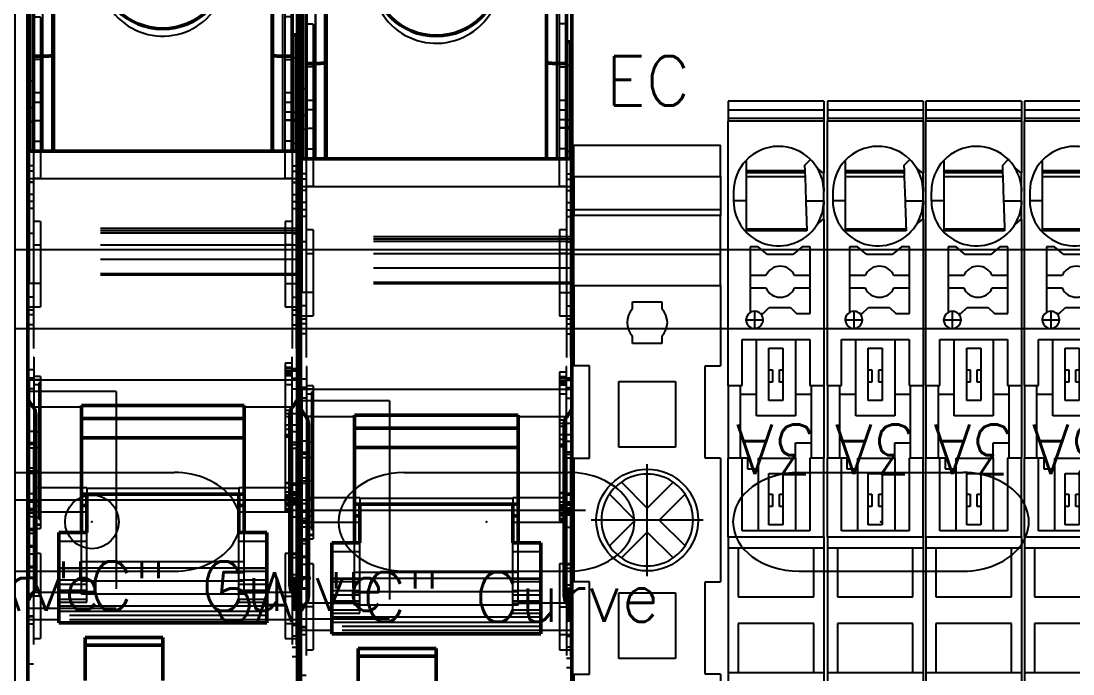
# Model space of a CAD drawing. Header units: inches. Extents: x 0.1 to 89.7, y 0.1 to 57.6.
# Drawn here: x 67.869 to 70.518, y 23.58 to 25.224 of the extents above; entities that cross this region are included whole.
import ezdxf
from ezdxf.enums import TextEntityAlignment as Align

# ---------------------------------------------------------------- set-up
doc = ezdxf.new("R2010")
doc.units = ezdxf.units.IN
doc.header["$MEASUREMENT"] = 0
for name, pattern in [('CENTER', [2, 1.25, -0.25, 0.25, -0.25]), ('DASHED', [0.75, 0.5, -0.25]), ('DOT_CENTER', [14, 12, -1, 0, -1])]:
    doc.linetypes.add(name, pattern=pattern)
for name, color, linetype in [('1', 7, 'Continuous'), ('PMISC', 7, 'Continuous'), ('PRTG', 130, 'Continuous'), ('PSYMS', 7, 'Continuous')]:
    doc.layers.add(name, color=color, linetype=linetype)
for name, color, linetype, lineweight in [('2d ConnectionPoints', 7, 'Continuous', 50), ('AM_0', 7, 'Continuous', 50), ('AM_4', 3, 'Continuous', 25), ('AM_7', 7, 'CENTER', 25), ('AM_9', 6, 'DASHED', 25)]:
    doc.layers.add(name, color=color, linetype=linetype, lineweight=lineweight)
doc.styles.get("Standard").update_dxf_attribs({"font": 'arial.ttf'})
doc.styles.add('WD', font='romans.shx', dxfattribs={"height": 0.185})

# ---------------------------------------------------------------- blocks, each defined once
blk = doc.blocks.new('E_NS_35_N-select__2', base_point=(-140.35, 64.25))
at = {"color": 7, "linetype": 'Continuous'}
for p, q in [((-138.317, 73.75), (-140.35, 73.75)), ((-140.35, 64.25), (-140.35, 73.75)), ((-138.317, 73.75), (-136.174, 73.75)), ((-138.317, 64.25), (-138.317, 73.75)), ((-136.174, 73.75), (-135.791, 73.75)), ((-136.174, 64.25), (-136.174, 73.75)), ((-133.283, 73.75), (-135.791, 73.75)), ((-135.791, 73.75), (-135.791, 64.25)), ((-131.25, 73.75), (-133.283, 73.75)), ((-133.283, 64.25), (-133.283, 73.75)), ((-131.25, 73.75), (-126.05, 73.75)), ((-131.25, 64.25), (-131.25, 73.75)), ((-126.05, 72.75), (-126.05, 73.75)), ((-120.05, 73.75), (-120.05, 72.75)), ((-120.05, 73.75), (-112.05, 73.75)), ((-112.05, 72.75), (-112.05, 73.75)), ((-106.05, 73.75), (-106.05, 72.75)), ((-106.05, 73.75), (-100.85, 73.75)), ((-100.85, 73.75), (-98.817, 73.75)), ((-100.85, 64.25), (-100.85, 73.75)), ((-96.309, 73.75), (-98.817, 73.75)), ((-98.817, 64.25), (-98.817, 73.75)), ((-96.309, 73.75), (-95.926, 73.75)), ((-96.309, 64.25), (-96.309, 73.75)), ((-95.926, 73.75), (-93.783, 73.75)), ((-95.926, 64.25), (-95.926, 73.75)), ((-93.783, 73.75), (-91.75, 73.75)), ((-93.783, 64.25), (-93.783, 73.75)), ((-91.75, 64.25), (-91.75, 73.75)), ((-120.05, 72.75), (-126.05, 72.75)), ((-106.05, 72.75), (-112.05, 72.75)), ((-117.726, 71.454), (-117.727, 71.455)), ((-116.05, 69.778), (-117.726, 71.454)), ((-114.374, 71.454), (-116.05, 69.778)), ((-114.373, 71.455), (-114.374, 71.454)), ((-125.025, 67.156), (-125.025, 70.844)), ((-125.025, 70.844), (-120.775, 70.844)), ((-120.775, 70.844), (-120.775, 67.156)), ((-118.505, 70.677), (-118.504, 70.676)), ((-118.504, 70.676), (-116.828, 69)), ((-115.272, 69), (-113.596, 70.676)), ((-113.596, 70.676), (-113.595, 70.677)), ((-111.325, 67.156), (-111.325, 70.844)), ((-111.325, 70.844), (-107.075, 70.844)), ((-107.075, 70.844), (-107.075, 67.156)), ((-130.2, 68.045), (-130.2, 69.955)), ((-130.2, 69.955), (-129.739, 69.955)), ((-127.961, 69.955), (-127.5, 69.955)), ((-127.5, 69.955), (-127.5, 68.045)), ((-104.6, 69.955), (-104.139, 69.955)), ((-104.6, 68.045), (-104.6, 69.955)), ((-102.361, 69.955), (-101.9, 69.955)), ((-101.9, 69.955), (-101.9, 68.045)), ((-116.828, 69), (-118.504, 67.324)), ((-113.596, 67.324), (-115.272, 69)), ((-117.726, 66.546), (-116.05, 68.222)), ((-116.05, 68.222), (-114.374, 66.546)), ((-129.739, 68.045), (-130.2, 68.045)), ((-127.5, 68.045), (-127.961, 68.045)), ((-104.139, 68.045), (-104.6, 68.045)), ((-101.9, 68.045), (-102.361, 68.045)), ((-120.775, 67.156), (-125.025, 67.156)), ((-118.504, 67.324), (-118.505, 67.323)), ((-113.595, 67.323), (-113.596, 67.324)), ((-107.075, 67.156), (-111.325, 67.156)), ((-117.727, 66.545), (-117.726, 66.546)), ((-114.374, 66.546), (-114.373, 66.545)), ((-126.05, 65.25), (-126.05, 64.25)), ((-120.05, 65.25), (-126.05, 65.25)), ((-120.05, 64.25), (-120.05, 65.25)), ((-112.05, 65.25), (-112.05, 64.25)), ((-106.05, 65.25), (-112.05, 65.25)), ((-106.05, 64.25), (-106.05, 65.25)), ((-138.317, 64.25), (-140.35, 64.25)), ((-138.317, 64.25), (-136.174, 64.25)), ((-136.174, 64.25), (-135.791, 64.25)), ((-133.283, 64.25), (-135.791, 64.25)), ((-131.25, 64.25), (-133.283, 64.25)), ((-131.25, 64.25), (-126.05, 64.25)), ((-120.05, 64.25), (-112.05, 64.25)), ((-106.05, 64.25), (-100.85, 64.25)), ((-100.85, 64.25), (-98.817, 64.25)), ((-96.309, 64.25), (-98.817, 64.25)), ((-96.309, 64.25), (-95.926, 64.25)), ((-95.926, 64.25), (-93.783, 64.25)), ((-93.783, 64.25), (-91.75, 64.25))]:
    blk.add_line(p, q, dxfattribs=at)
blk.add_circle((-116.05, 69), 3.3, dxfattribs=at)
for centre, radius, start, end in [((-116.05, 69), 2.973, 55.66247, 124.33753), ((-116.05, 69), 2.972, 124.33441, 145.66559), ((-116.05, 69), 2.972, 34.33441, 55.66559), ((-128.85, 69), 1.305, 47.03291, 132.96709), ((-116.05, 69), 2.973, 145.66247, 214.33753), ((-116.05, 69), 2.973, 325.66247, 34.33753), ((-103.25, 69), 1.305, 47.03291, 132.96709), ((-128.85, 69), 1.305, 227.03291, 312.96709), ((-103.25, 69), 1.305, 227.03291, 312.96709), ((-116.05, 69), 2.972, 214.33441, 235.66559), ((-116.05, 69), 2.972, 304.33441, 325.66559), ((-116.05, 69), 2.973, 235.66247, 304.33753)]:
    blk.add_arc(centre, radius, start, end, dxfattribs=at)
at = {"layer": '1', "color": 2, "linetype": 'DOT_CENTER'}
for p, q in [((-116.05, 72.63), (-116.05, 65.37)), ((-112.42, 69), (-119.68, 69))]:
    blk.add_line(p, q, dxfattribs=at)
blk = doc.blocks.new('PHOENIX_END_CLAMP_1')
at = {"xscale": 0.03909317721805836, "yscale": 0.03909317721805836, "zscale": 0.03909317721805836, "rotation": 270}
blk.add_blockref('E_NS_35_N-select__2', (0, 1.8999), dxfattribs=at)
at = {"style": 'WD', "width": 0.7}
for tag, p in [('DESC1', (0.1875, 2.4688)), ('DESC2', (0.1875, 2.3125)), ('DESC3', (0.1875, 2.1646))]:
    blk.add_attdef(tag, text='', height=0.125, dxfattribs=at).set_placement(p, align=Align.CENTER)
at = {"style": 'WD'}
blk.add_attdef('TAG1', text='', height=0.125, dxfattribs=at).set_placement((0.1875, 2), align=Align.CENTER)
at = {"style": 'WD', "flags": 9}
blk.add_attdef('FAMILY', (0.3922, 1.9648), '', height=0.01, dxfattribs=at)
for tag, p in [('CAT', (0.4172, 1.9207)), ('ASSYCODE', (0.4175, 1.8839)), ('MFG', (0.4153, 1.9012))]:
    blk.add_attdef(tag, text='', height=0.01, dxfattribs=at).set_placement(p, align=Align.CENTER)
blk = doc.blocks.new('HDINFCF7')
for p, q in [((0, 0.69), (29, 0.69)), ((0, 0.49), (29, 0.49)), ((14.2918, 0.125), (14.7082, 0.125)), ((15.2918, 0.125), (15.7082, 0.125)), ((16.2918, 0.125), (16.7082, 0.125)), ((14.2918, -0.125), (14.7082, -0.125)), ((15.2918, -0.125), (15.7082, -0.125)), ((16.2918, -0.125), (16.7082, -0.125))]:
    blk.add_line(p, q)
blk.add_circle((14.5, 0), 0.068)
for centre, major_axis, start_param, end_param in [((14.7082, 0), (0.1668, 0), 4.712386, 7.853986), ((15.2918, 0), (-0.1668, 0), -1.570796, 1.570794), ((15.7082, 0), (0.1668, 0), 4.712386, 7.853986), ((16.2918, 0), (-0.1668, 0), -1.570796, 1.570794), ((16.7082, 0), (0.1668, 0), 4.712386, 7.853986)]:
    blk.add_ellipse(centre, major_axis=major_axis, ratio=0.749429, start_param=start_param, end_param=end_param)
for p in [(14.5, 0), (15.5, 0), (16.5, 0)]:
    blk.add_point(p)
at = {"flags": 11}
for p in [(1.5, 0), (14.5, 0), (27.5, 0)]:
    blk.add_attdef('NC', text='', height=0.01, rotation=270, dxfattribs=at).set_placement(p, align=Align.MIDDLE)
blk = doc.blocks.new('1489_1P_MINIATURE')
at = {"layer": '2d ConnectionPoints'}
blk.add_point((0.0102, 2.1696), dxfattribs=at)
at = {"layer": 'AM_0'}
for p, q in [((0.0744, 4.0439), (0.0747, 3.0646)), ((0.6293, 3.0646), (0.6296, 4.0439)), ((0.0102, 3.8446), (0.0102, 2.1875)), ((0.0239, 3.0646), (0.0239, 3.8446)), ((0.6801, 3.0646), (0.6801, 3.8446)), ((0.6938, 0.5167), (0.6938, 3.8446)), ((0.0141, 3.4772), (0.0141, 3.0646)), ((0.6801, 3.3593), (0.6899, 3.3593)), ((0.6899, 3.3593), (0.6899, 3.0646)), ((0.0141, 3.3318), (0.0102, 3.3318)), ((0.6899, 3.32), (0.6938, 3.32)), ((0.0475, 3.3052), (0.0482, 3.3052)), ((0.0717, 3.306), (0.0744, 3.3114)), ((0.6296, 3.3114), (0.6323, 3.306)), ((0.6559, 3.3052), (0.6565, 3.3052)), ((0.0141, 3.2415), (0.0102, 3.2415)), ((0.6899, 3.2532), (0.6938, 3.2532)), ((0.0141, 3.1881), (0.0102, 3.1881)), ((0.6801, 3.1432), (0.6899, 3.1432)), ((0.0102, 3.0899), (0.0141, 3.0899)), ((0.6938, 3.0646), (0.0102, 3.0646)), ((0.1457, 2.4198), (0.5583, 2.4198)), ((0.1457, 2.0983), (0.1457, 2.4198)), ((0.5583, 2.0983), (0.5583, 2.4198)), ((0.0298, 1.9654), (0.0298, 2.3958)), ((0.5583, 2.3869), (0.1457, 2.3869)), ((0.6742, 2.3958), (0.6742, 1.9654)), ((0.5583, 2.3378), (0.1457, 2.3378)), ((0.0102, 2.1737), (0.0102, 0.5167)), ((0.1457, 2.195), (0.5583, 2.195)), ((0.1595, 2.195), (0.1595, 2.0983)), ((0.5445, 2.195), (0.5445, 2.0983)), ((0.1595, 2.1662), (0.1457, 2.1662)), ((0.5583, 2.1662), (0.5445, 2.1662)), ((0.1595, 2.0983), (0.0888, 2.0983)), ((0.0888, 2.0983), (0.0888, 1.869)), ((0.6153, 2.0983), (0.5445, 2.0983)), ((0.6153, 2.0983), (0.6153, 1.869)), ((0.0888, 1.869), (0.6153, 1.869)), ((0.352, 1.8317), (0.1556, 1.8317)), ((0.1556, 1.8317), (0.1556, 1.7232)), ((0.352, 1.8317), (0.352, 1.7232)), ((0.1556, 1.8125), (0.352, 1.8125))]:
    blk.add_line(p, q, dxfattribs=at)
for points in [[(0.0239, 3.3044), (0.024, 3.3045), (0.0243, 3.3045), (0.0247, 3.3046), (0.0254, 3.3047), (0.0262, 3.3047), (0.0271, 3.3048), (0.0282, 3.3049), (0.0295, 3.3049), (0.0308, 3.305), (0.0324, 3.305), (0.034, 3.3051), (0.0357, 3.3051), (0.0376, 3.3051), (0.0395, 3.3052), (0.0414, 3.3052), (0.0434, 3.3052), (0.0455, 3.3052), (0.0475, 3.3052)], [(0.0482, 3.3052), (0.0502, 3.3052), (0.0523, 3.3052), (0.0543, 3.3053), (0.0562, 3.3053), (0.0581, 3.3053), (0.0599, 3.3053), (0.0617, 3.3054), (0.0633, 3.3054), (0.0648, 3.3055), (0.0662, 3.3055), (0.0675, 3.3056), (0.0686, 3.3056), (0.0695, 3.3057), (0.0703, 3.3058), (0.0709, 3.3058), (0.0714, 3.3059), (0.0716, 3.306), (0.0717, 3.306)], [(0.6323, 3.306), (0.6324, 3.306), (0.6327, 3.3059), (0.6332, 3.3058), (0.6339, 3.3058), (0.6347, 3.3057), (0.6357, 3.3056), (0.6368, 3.3056), (0.6381, 3.3055), (0.6395, 3.3055), (0.641, 3.3054), (0.6427, 3.3054), (0.6444, 3.3053), (0.6463, 3.3053), (0.6482, 3.3053), (0.6502, 3.3052), (0.6522, 3.3052), (0.6542, 3.3052), (0.6559, 3.3052)], [(0.6565, 3.3052), (0.6586, 3.3052), (0.6606, 3.3052), (0.6626, 3.3052), (0.6646, 3.3052), (0.6665, 3.3051), (0.6683, 3.3051), (0.67, 3.3051), (0.6717, 3.305), (0.6732, 3.305), (0.6746, 3.3049), (0.6758, 3.3049), (0.6769, 3.3048), (0.6779, 3.3047), (0.6787, 3.3047), (0.6793, 3.3046), (0.6797, 3.3045), (0.68, 3.3045), (0.6801, 3.3044)], [(0.0102, 2.4362), (0.013, 2.4314), (0.0158, 2.4269), (0.0186, 2.4228), (0.0212, 2.4191), (0.024, 2.4152)], [(0.0298, 2.3958), (0.0295, 2.4012), (0.0285, 2.4062), (0.0267, 2.4109), (0.024, 2.4152)], [(0.68, 2.4152), (0.6774, 2.4111), (0.6756, 2.4065), (0.6746, 2.4014), (0.6742, 2.3958)], [(0.68, 2.4152), (0.6822, 2.4182), (0.6847, 2.4216), (0.6874, 2.4257), (0.6902, 2.4301), (0.6938, 2.4362)], [(0.0102, 2.1875), (0.0104, 2.1806), (0.0102, 2.1737)], [(0.024, 1.946), (0.0266, 1.9502), (0.0284, 1.9547), (0.0295, 1.9599), (0.0298, 1.9654)], [(0.6742, 1.9654), (0.6745, 1.96), (0.6756, 1.955), (0.6774, 1.9503), (0.68, 1.946)], [(0.024, 1.946), (0.0218, 1.943), (0.0194, 1.9396), (0.0166, 1.9356), (0.0138, 1.9311), (0.0102, 1.925)], [(0.6938, 1.925), (0.691, 1.9299), (0.6882, 1.9343), (0.6854, 1.9385), (0.6829, 1.9422), (0.68, 1.946)]]:
    blk.add_lwpolyline(points, dxfattribs=at)
blk.add_ellipse((0.3518, 3.535), major_axis=(0.1611, 0), ratio=0.997564, dxfattribs=at)
at = {"layer": 'AM_4'}
for p, q in [((0.0717, 3.0646), (0.0717, 3.8913)), ((0.6323, 3.0646), (0.6323, 3.8913)), ((0.0475, 3.0646), (0.0475, 3.8681)), ((0.0482, 3.0646), (0.0482, 3.8681)), ((0.6559, 3.0646), (0.6559, 3.8681)), ((0.6565, 3.0646), (0.6565, 3.8681)), ((0.0141, 3.3122), (0.0102, 3.3122)), ((0.6899, 3.3004), (0.6938, 3.3004)), ((0.0141, 3.2611), (0.0102, 3.2611)), ((0.6899, 3.2729), (0.6938, 3.2729)), ((0.0239, 3.2415), (0.0141, 3.2415)), ((0.6801, 3.1629), (0.6899, 3.1629)), ((0.6801, 3.0843), (0.6899, 3.0843)), ((0.6938, 2.9942), (0.0102, 2.9942)), ((0.6938, 2.4843), (0.0102, 2.4843)), ((0.1457, 2.4152), (0.024, 2.4152)), ((0.68, 2.4152), (0.5583, 2.4152)), ((0.6153, 2.008), (0.0888, 2.008)), ((0.0888, 1.946), (0.024, 1.946)), ((0.68, 1.946), (0.6153, 1.946)), ((0.6153, 1.911), (0.0888, 1.911)), ((0.6153, 1.8977), (0.0888, 1.8977)), ((0.0888, 1.8769), (0.0102, 1.8769)), ((0.6938, 1.8769), (0.6153, 1.8769))]:
    blk.add_line(p, q, dxfattribs=at)
at = {"layer": 'AM_7'}
for p, q in [((0.0425, 3.2965), (0.0231, 3.2965)), ((0.6615, 3.2965), (0.681, 3.2965)), ((0.0095, 2.326), (0.0255, 2.326)), ((0.6946, 2.326), (0.6786, 2.326)), ((-0.024, 2.1806), (0.728, 2.1806)), ((0.01, 2.1551), (0.0143, 2.1551)), ((0.694, 2.1551), (0.6897, 2.1551)), ((0.0425, 1.937), (0.0231, 1.937)), ((0.6608, 1.937), (0.6954, 1.937)), ((0.0095, 1.8871), (0.0246, 1.8871)), ((0.6954, 1.8663), (0.6608, 1.8663))]:
    blk.add_line(p, q, dxfattribs=at)
at = {"layer": 'AM_9'}
for p, q in [((0.6624, 2.9959), (0.6624, 3.654)), ((0.0416, 3.4042), (0.0239, 3.4042)), ((0.0416, 3.4042), (0.0416, 2.9959)), ((0.6801, 3.4045), (0.6624, 3.4045)), ((0.6801, 3.3004), (0.6899, 3.3004)), ((0.0416, 3.212), (0.0239, 3.212)), ((0.6801, 3.212), (0.6624, 3.212)), ((0.0239, 3.1887), (0.0416, 3.1887)), ((0.6624, 3.1884), (0.6801, 3.1884)), ((0.0239, 3.1737), (0.0141, 3.1737)), ((0.6801, 3.1629), (0.6624, 3.1629)), ((0.0239, 3.139), (0.0141, 3.139)), ((0.0239, 3.1419), (0.0416, 3.1419)), ((0.6801, 3.1432), (0.6624, 3.1432)), ((0.6801, 3.1419), (0.6624, 3.1419)), ((0.0239, 3.0897), (0.0416, 3.0897)), ((0.6801, 3.0897), (0.6624, 3.0897)), ((0.0141, 1.9818), (0.0141, 3.0646)), ((0.0239, 3.0646), (0.0239, 1.2966)), ((0.6801, 3.0646), (0.6801, 1.2966)), ((0.6899, 3.0646), (0.6899, 1.5559)), ((0.0239, 3.027), (0.0141, 3.027)), ((0.6801, 3.027), (0.6899, 3.027)), ((0.0239, 3.0136), (0.0102, 3.0136)), ((0.0239, 2.9959), (0.0416, 2.9959)), ((0.6624, 2.9959), (0.6801, 2.9959)), ((0.6801, 3.0136), (0.6938, 3.0136)), ((0.0239, 2.9849), (0.0102, 2.9849)), ((0.0239, 2.9854), (0.0141, 2.9854)), ((0.6801, 2.9854), (0.6899, 2.9854)), ((0.6801, 2.9849), (0.6938, 2.9849)), ((0.0239, 2.9546), (0.0102, 2.9546)), ((0.6801, 2.9546), (0.6938, 2.9546)), ((0.0239, 2.9193), (0.0102, 2.9193)), ((0.0239, 2.9365), (0.0141, 2.9365)), ((0.6801, 2.9365), (0.6899, 2.9365)), ((0.6801, 2.9193), (0.6938, 2.9193)), ((0.0141, 2.88), (0.0102, 2.88)), ((0.6938, 2.8682), (0.0102, 2.8682)), ((0.6938, 2.8624), (0.0102, 2.8624)), ((0.0416, 2.8859), (0.0239, 2.8859)), ((0.0416, 2.8859), (0.0416, 2.6698)), ((0.6624, 2.8859), (0.6624, 2.6698)), ((0.6801, 2.8859), (0.6624, 2.8859)), ((0.6899, 2.88), (0.6938, 2.88)), ((0.6938, 2.8564), (0.0102, 2.8564)), ((0.0239, 2.8559), (0.0102, 2.8559)), ((0.6801, 2.8559), (0.6938, 2.8559)), ((0.6938, 2.8258), (0.0102, 2.8258)), ((0.0239, 2.8269), (0.0416, 2.8269)), ((0.6801, 2.8269), (0.6624, 2.8269)), ((0.6938, 2.7896), (0.0102, 2.7896)), ((0.6938, 2.7538), (0.0102, 2.7538)), ((0.6938, 2.7503), (0.0102, 2.7503)), ((0.0416, 2.7287), (0.0102, 2.7287)), ((0.6624, 2.7287), (0.6938, 2.7287)), ((0.0239, 2.6947), (0.0102, 2.6947)), ((0.6801, 2.6947), (0.6938, 2.6947)), ((0.0102, 2.6698), (0.0416, 2.6698)), ((0.0239, 2.6613), (0.0102, 2.6613)), ((0.6624, 2.6698), (0.6938, 2.6698)), ((0.6938, 2.6613), (0.6801, 2.6613)), ((0.0239, 2.6494), (0.0102, 2.6494)), ((0.0239, 2.6244), (0.0102, 2.6244)), ((0.6801, 2.6494), (0.6938, 2.6494)), ((0.6801, 2.6244), (0.6938, 2.6244)), ((0.0247, 2.5421), (0.0239, 2.5421)), ((0.0247, 2.5421), (0.0247, 2.1099)), ((0.6624, 2.5275), (0.6624, 2.1531)), ((0.6793, 2.5275), (0.6624, 2.5275)), ((0.6793, 2.5421), (0.6793, 2.1099)), ((0.6801, 2.5421), (0.6793, 2.5421)), ((0.0239, 2.5102), (0.0102, 2.5102)), ((0.0416, 2.4934), (0.0247, 2.4934)), ((0.0416, 2.4934), (0.0416, 2.1079)), ((0.6793, 2.5164), (0.6624, 2.5164)), ((0.6793, 2.514), (0.6624, 2.514)), ((0.6938, 2.5127), (0.6624, 2.5127)), ((0.6938, 2.5071), (0.6624, 2.5071)), ((0.6938, 2.507), (0.6624, 2.507)), ((0.6793, 2.5032), (0.6624, 2.5032)), ((0.6793, 2.5004), (0.6624, 2.5004)), ((0.6793, 2.4953), (0.6624, 2.4953)), ((0.6801, 2.5102), (0.6938, 2.5102)), ((0.0239, 2.4894), (0.0102, 2.4894)), ((0.0247, 2.4854), (0.0416, 2.4854)), ((0.0247, 2.4734), (0.0416, 2.4734)), ((0.0416, 2.4776), (0.0377, 2.4776)), ((0.0377, 2.4776), (0.0377, 2.1315)), ((0.0377, 2.4736), (0.0416, 2.4736)), ((0.0377, 2.4657), (0.0416, 2.4657)), ((0.6793, 2.472), (0.6624, 2.472)), ((0.6801, 2.4894), (0.6938, 2.4894)), ((0.0239, 2.462), (0.0102, 2.462)), ((0.2341, 2.4556), (0.0102, 2.4556)), ((0.2341, 2.4556), (0.2341, 1.9056)), ((0.6801, 2.4622), (0.6793, 2.4622)), ((0.6801, 2.462), (0.6938, 2.462)), ((0.0247, 2.4167), (0.0416, 2.4167)), ((0.0377, 2.4026), (0.0416, 2.4026)), ((0.6801, 2.4069), (0.6624, 2.4069)), ((0.6938, 2.3984), (0.6624, 2.3984)), ((0.6801, 2.391), (0.6624, 2.391)), ((0.0377, 2.3642), (0.0416, 2.3642)), ((0.6938, 2.3697), (0.6624, 2.3697)), ((0.6793, 2.3586), (0.6624, 2.3586)), ((0.6793, 2.3601), (0.6801, 2.3601)), ((0.0239, 2.3537), (0.0102, 2.3537)), ((0.0247, 2.3527), (0.0416, 2.3527)), ((0.6793, 2.3455), (0.6624, 2.3455)), ((0.6793, 2.3422), (0.6624, 2.3422)), ((0.6624, 2.3405), (0.6793, 2.3405)), ((0.6801, 2.3537), (0.6938, 2.3537)), ((0.0239, 2.3209), (0.0102, 2.3209)), ((0.0239, 2.3121), (0.0102, 2.3121)), ((0.0247, 2.3132), (0.0416, 2.3132)), ((0.0377, 2.3113), (0.0416, 2.3113)), ((0.6801, 2.3209), (0.6938, 2.3209)), ((0.6801, 2.3121), (0.6938, 2.3121)), ((0.0141, 2.2872), (0.0102, 2.2872)), ((0.6899, 2.2906), (0.6938, 2.2906)), ((0.0239, 2.261), (0.0102, 2.261)), ((0.0141, 2.2558), (0.0102, 2.2558)), ((0.0416, 2.2533), (0.0102, 2.2533)), ((0.6899, 2.2591), (0.6938, 2.2591)), ((0.0239, 2.2478), (0.0102, 2.2478)), ((0.0141, 2.2042), (0.0102, 2.2042)), ((0.1595, 2.2111), (0.0298, 2.2111)), ((0.1595, 2.2111), (0.1595, 2.195)), ((0.1595, 2.2106), (0.5445, 2.2106)), ((0.5445, 2.2111), (0.5445, 2.195)), ((0.6742, 2.2111), (0.5445, 2.2111)), ((0.6793, 2.2236), (0.6624, 2.2236)), ((0.6938, 2.2222), (0.6624, 2.2222)), ((0.6938, 2.2005), (0.6624, 2.2005)), ((0.6801, 2.2187), (0.6938, 2.2187)), ((0.6938, 2.214), (0.6899, 2.214)), ((0.0239, 2.1751), (0.0102, 2.1751)), ((0.0239, 2.1963), (0.0141, 2.1963)), ((0.0247, 2.1772), (0.0416, 2.1772)), ((0.6938, 2.1929), (0.6624, 2.1929)), ((0.6793, 2.189), (0.6624, 2.189)), ((0.6938, 2.1857), (0.6624, 2.1857)), ((0.6938, 2.1855), (0.6624, 2.1855)), ((0.6938, 2.1853), (0.6624, 2.1853)), ((0.6793, 2.1847), (0.6624, 2.1847)), ((0.6938, 2.1837), (0.6624, 2.1837)), ((0.6938, 2.1814), (0.6624, 2.1814)), ((0.6938, 2.1739), (0.6624, 2.1739)), ((0.6624, 2.1736), (0.6938, 2.1736)), ((0.6801, 2.1972), (0.6938, 2.1972)), ((0.6801, 2.1963), (0.6899, 2.1963)), ((0.6801, 2.1761), (0.6938, 2.1761)), ((0.6801, 2.1751), (0.6938, 2.1751)), ((0.0239, 2.1581), (0.0102, 2.1581)), ((0.0239, 2.1527), (0.0102, 2.1527)), ((0.0239, 2.1474), (0.0102, 2.1474)), ((0.0247, 2.1657), (0.0416, 2.1657)), ((0.0298, 2.1502), (0.1595, 2.1502)), ((0.0377, 2.1661), (0.0416, 2.1661)), ((0.0377, 2.1525), (0.0416, 2.1525)), ((0.5445, 2.1502), (0.6742, 2.1502)), ((0.6793, 2.17), (0.6624, 2.17)), ((0.6793, 2.1698), (0.6624, 2.1698)), ((0.6624, 2.1688), (0.6938, 2.1688)), ((0.6793, 2.1679), (0.6624, 2.1679)), ((0.6793, 2.1657), (0.6624, 2.1657)), ((0.6793, 2.1583), (0.6624, 2.1583)), ((0.6624, 2.1578), (0.6793, 2.1578)), ((0.6624, 2.1531), (0.6793, 2.1531)), ((0.0141, 2.1407), (0.0102, 2.1407)), ((0.0239, 2.1374), (0.0102, 2.1374)), ((0.0247, 2.1372), (0.0416, 2.1372)), ((0.0377, 2.1333), (0.0416, 2.1333)), ((0.0377, 2.1315), (0.0416, 2.1315)), ((0.6801, 2.1374), (0.6899, 2.1374)), ((0.6899, 2.1267), (0.6938, 2.1267)), ((0.6899, 2.1233), (0.6938, 2.1233)), ((0.0102, 2.1079), (0.0416, 2.1079)), ((0.0102, 2.106), (0.0141, 2.106)), ((0.0141, 2.1054), (0.0102, 2.1054)), ((0.0239, 2.1032), (0.0102, 2.1032)), ((0.0239, 2.0954), (0.0102, 2.0954)), ((0.0239, 2.1099), (0.0247, 2.1099)), ((0.0247, 2.1194), (0.0416, 2.1194)), ((0.0247, 2.1174), (0.0416, 2.1174)), ((0.1457, 1.9414), (0.1457, 2.0983)), ((0.1595, 1.9213), (0.1595, 2.0983)), ((0.5445, 1.9213), (0.5445, 2.0983)), ((0.5583, 1.9414), (0.5583, 2.0983)), ((0.6793, 2.1099), (0.6801, 2.1099)), ((0.6899, 2.1056), (0.6938, 2.1056)), ((0.6899, 2.1021), (0.6938, 2.1021)), ((0.6899, 2.0961), (0.6938, 2.0961)), ((0.0141, 2.074), (0.0102, 2.074)), ((0.1595, 2.0755), (0.0888, 2.0755)), ((0.6153, 2.0755), (0.5445, 2.0755)), ((0.6899, 2.0707), (0.6938, 2.0707)), ((0.0239, 2.0639), (0.0102, 2.0639)), ((0.0239, 2.0432), (0.0102, 2.0432)), ((0.0239, 2.0608), (0.0141, 2.0608)), ((0.0416, 2.0451), (0.0239, 2.0451)), ((0.0416, 2.0451), (0.0416, 1.829)), ((0.6624, 2.0451), (0.6624, 1.829)), ((0.6899, 2.0451), (0.6624, 2.0451)), ((0.6801, 2.0432), (0.6938, 2.0432)), ((0.6938, 2.0458), (0.6899, 2.0458)), ((0.6899, 2.0453), (0.6938, 2.0453)), ((0.5583, 2.0235), (0.1457, 2.0235)), ((0.6801, 2.0344), (0.6938, 2.0344)), ((0.0239, 2.0117), (0.0141, 2.0117)), ((0.0239, 2.0084), (0.0141, 2.0084)), ((0.1595, 2.0066), (0.0888, 2.0066)), ((0.1595, 1.9995), (0.0888, 1.9995)), ((0.6153, 2.0066), (0.5445, 2.0066)), ((0.6153, 1.9995), (0.5445, 1.9995)), ((0.6801, 1.9919), (0.6938, 1.9919)), ((0.6899, 2.0071), (0.6938, 2.0071)), ((0.0239, 1.9843), (0.0102, 1.9843)), ((0.0102, 1.9823), (0.0239, 1.9823)), ((0.0239, 1.9818), (0.0141, 1.9818)), ((0.1595, 1.9771), (0.0888, 1.9771)), ((0.1595, 1.9666), (0.0888, 1.9666)), ((0.5583, 1.9743), (0.1457, 1.9743)), ((0.6153, 1.9771), (0.5445, 1.9771)), ((0.6153, 1.9666), (0.5445, 1.9666)), ((0.6801, 1.9843), (0.6938, 1.9843)), ((0.6801, 1.9823), (0.6938, 1.9823)), ((0.0239, 1.9429), (0.0102, 1.9429)), ((0.1595, 1.9508), (0.0888, 1.9508)), ((0.1457, 1.946), (0.0888, 1.946)), ((0.1595, 1.9454), (0.0888, 1.9454)), ((0.5583, 1.9414), (0.1457, 1.9414)), ((0.6153, 1.9508), (0.5445, 1.9508)), ((0.6153, 1.9454), (0.5445, 1.9454)), ((0.6153, 1.946), (0.5583, 1.946)), ((0.1595, 1.9284), (0.0888, 1.9284)), ((0.0888, 1.9213), (0.1595, 1.9213)), ((0.6153, 1.9284), (0.5445, 1.9284)), ((0.5445, 1.9213), (0.6153, 1.9213)), ((0.6938, 1.9252), (0.6801, 1.9252)), ((0.6801, 1.9205), (0.6938, 1.9205)), ((0.2341, 1.9056), (0.0102, 1.9056)), ((0.0239, 1.884), (0.0102, 1.884)), ((0.6153, 1.8875), (0.0888, 1.8875)), ((0.0239, 1.866), (0.0102, 1.866)), ((0.6153, 1.8769), (0.0888, 1.8769)), ((0.6801, 1.8631), (0.6938, 1.8631)), ((0.0239, 1.829), (0.0416, 1.829)), ((0.6624, 1.829), (0.6899, 1.829)), ((0.6801, 1.8365), (0.6899, 1.8365)), ((0.6801, 1.8074), (0.6938, 1.8074)), ((0.6801, 1.7838), (0.6899, 1.7838)), ((0.0239, 1.764), (0.0102, 1.764))]:
    blk.add_line(p, q, dxfattribs=at)
blk.add_ellipse((0.3518, 3.5165), major_axis=(0.1611, 0), ratio=0.997564, start_param=3.141593, end_param=6.340779, dxfattribs=at)
at = {"style": 'WD', "width": 0.7}
for tag, p in [('INST', (0.3125, 5.3571)), ('LOC', (0.3125, 5.1875)), ('DESC1', (0.3125, 5.0312)), ('DESC2', (0.3125, 4.875)), ('DESC3', (0.3125, 4.7271)), ('XREF', (0.3125, 4.1562))]:
    blk.add_attdef(tag, text='', height=0.125, dxfattribs=at).set_placement(p, align=Align.CENTER)
at = {"style": 'WD'}
blk.add_attdef('TAG1', text='', height=0.125, dxfattribs=at).set_placement((0.3125, 4.5625), align=Align.CENTER)
at = {"style": 'WD', "flags": 9}
blk.add_attdef('FAMILY', (0.5172, 4.5273), '', height=0.01, dxfattribs=at)
for tag, p in [('CAT', (0.5422, 4.4832)), ('ASSYCODE', (0.5425, 4.4464)), ('MFG', (0.5403, 4.4637))]:
    blk.add_attdef(tag, text='', height=0.01, dxfattribs=at).set_placement(p, align=Align.CENTER)
blk = doc.blocks.new('HT10_PC_3208943')
at = {"color": 7, "linetype": 'Continuous'}
for p, q in [((-0.0001, 1.438), (-0.0001, 1.4662)), ((0.2409, 1.438), (0.2409, 1.4662)), ((0.0254, 1.438), (-0.0001, 1.438)), ((-0.0001, 1.1246), (-0.0001, 1.438)), ((0.2154, 1.438), (0.0254, 1.438)), ((0.0254, 1.438), (0.0254, 1.3146)), ((0.2409, 1.438), (0.2154, 1.438)), ((0.2154, 1.3146), (0.2154, 1.438)), ((0.2409, 1.1246), (0.2409, 1.438)), ((0.0254, 1.3146), (0.2154, 1.3146)), ((0.2154, 1.248), (0.0254, 1.248)), ((0.0254, 1.248), (0.0254, 1.1246)), ((0.2154, 1.1246), (0.2154, 1.248)), ((0.0254, 1.1246), (-0.0001, 1.1246)), ((-0.0001, 1.0964), (-0.0001, 1.1246)), ((0.2154, 1.1246), (0.0254, 1.1246)), ((0.2409, 1.1246), (0.2154, 1.1246)), ((0.2409, 1.0964), (0.2409, 1.1246)), ((0.2409, 1.0964), (-0.0001, 1.0964)), ((-0.0001, 1.0964), (-0.0001, 0.8985)), ((0.2409, 1.0964), (0.2409, 0.8985)), ((0.0352, 1.0814), (0.0714, 1.0814)), ((0.0352, 0.8985), (0.0352, 1.0814)), ((0.0714, 1.0814), (0.1645, 1.0814)), ((0.0714, 0.8985), (0.0714, 1.0814)), ((0.1028, 1.0669), (0.138, 1.0669)), ((0.1028, 1.0207), (0.1028, 1.0669)), ((0.138, 1.0669), (0.138, 1.0207)), ((0.1645, 1.0814), (0.2056, 1.0814)), ((0.1645, 1.0814), (0.1645, 0.9259)), ((0.2056, 1.0814), (0.2056, 0.8985)), ((0.1028, 1.0207), (0.1116, 1.0207)), ((0.1028, 0.9894), (0.1028, 1.0207)), ((0.1116, 1.0207), (0.1116, 0.9894)), ((0.1292, 1.0207), (0.138, 1.0207)), ((0.1292, 0.9894), (0.1292, 1.0207)), ((0.138, 1.0207), (0.138, 0.9894)), ((0.1116, 0.9894), (0.1028, 0.9894)), ((0.1028, 0.9376), (0.1028, 0.9894)), ((0.138, 0.9894), (0.1292, 0.9894)), ((0.138, 0.9894), (0.138, 0.9376)), ((0.138, 0.9376), (0.1028, 0.9376)), ((0.1919, 0.9259), (0.1645, 0.9259)), ((0.1645, 0.9259), (0.1645, 0.8985)), ((0.1919, 0.8985), (0.1919, 0.9259)), ((-0.0001, 0.8985), (0.0312, 0.8985)), ((-0.0001, 0.7159), (-0.0001, 0.8985)), ((0.0312, 0.8985), (0.0312, 0.8601)), ((0.0312, 0.8985), (0.0352, 0.8985)), ((0.0714, 0.8985), (0.0714, 0.8601)), ((0.1645, 0.8985), (0.0714, 0.8985)), ((0.1919, 0.8985), (0.2056, 0.8985)), ((0.2056, 0.8985), (0.2095, 0.8985)), ((0.2095, 0.8985), (0.2095, 0.7386)), ((0.2095, 0.8985), (0.2409, 0.8985)), ((0.2409, 0.7159), (0.2409, 0.8985)), ((0.0312, 0.8601), (0.0312, 0.7386)), ((0.0714, 0.8601), (0.0312, 0.8601)), ((0.0714, 0.7386), (0.0714, 0.7925)), ((0.0714, 0.7925), (0.1694, 0.7925)), ((0.1694, 0.7925), (0.1694, 0.7386)), ((0.1028, 0.7072), (0.1028, 0.7533)), ((0.1028, 0.7533), (0.138, 0.7533)), ((0.138, 0.7533), (0.138, 0.7072)), ((-0.0001, 0.2977), (-0.0001, 0.7159)), ((0.0312, 0.7159), (-0.0001, 0.7159)), ((0.0312, 0.7386), (0.0714, 0.7386)), ((0.0312, 0.7386), (0.0312, 0.7159)), ((0.0352, 0.7159), (0.0312, 0.7159)), ((0.0352, 0.5995), (0.0352, 0.7159)), ((0.0714, 0.5995), (0.0714, 0.7386)), ((0.1694, 0.7386), (0.1694, 0.5995)), ((0.1694, 0.7386), (0.2095, 0.7386)), ((0.2056, 0.7159), (0.2056, 0.5995)), ((0.2095, 0.7159), (0.2056, 0.7159)), ((0.2095, 0.7386), (0.2095, 0.7159)), ((0.2409, 0.7159), (0.2095, 0.7159)), ((0.2409, 0.7159), (0.2409, 0.0501)), ((0.1028, 0.7072), (0.1116, 0.7072)), ((0.1028, 0.6759), (0.1028, 0.7072)), ((0.1116, 0.7072), (0.1116, 0.6759)), ((0.1292, 0.6759), (0.1292, 0.7072)), ((0.1292, 0.7072), (0.138, 0.7072)), ((0.138, 0.7072), (0.138, 0.6759)), ((0.1116, 0.6759), (0.1028, 0.6759)), ((0.1028, 0.622), (0.1028, 0.6759)), ((0.138, 0.6759), (0.1292, 0.6759)), ((0.138, 0.6759), (0.138, 0.622)), ((0.138, 0.622), (0.1028, 0.622)), ((0.0714, 0.5995), (0.0352, 0.5995)), ((0.1694, 0.5995), (0.0714, 0.5995)), ((0.2056, 0.5995), (0.1694, 0.5995)), ((0.0683, 0.5348), (0.0342, 0.5348)), ((0.0342, 0.5348), (0.0342, 0.4702)), ((0.084, 0.5191), (0.0683, 0.5348)), ((0.153, 0.5348), (0.1373, 0.5191)), ((0.1595, 0.5348), (0.153, 0.5348)), ((0.185, 0.4702), (0.185, 0.5318)), ((0.1373, 0.5191), (0.084, 0.5191)), ((0.0737, 0.4702), (0.0342, 0.4702)), ((0.0342, 0.4702), (0.0342, 0.4388)), ((0.185, 0.4702), (0.1455, 0.4702)), ((0.185, 0.4388), (0.185, 0.4702)), ((0.0342, 0.4388), (0.0737, 0.4388)), ((0.0342, 0.4388), (0.0342, 0.3663)), ((0.1455, 0.4388), (0.185, 0.4388)), ((0.185, 0.3663), (0.185, 0.4388)), ((0.0542, 0.3663), (0.0776, 0.3859)), ((0.0776, 0.3859), (0.1417, 0.3859)), ((0.1417, 0.3859), (0.165, 0.3663)), ((0.0342, 0.3663), (0.0542, 0.3663)), ((0.165, 0.3663), (0.185, 0.3663)), ((0.0427, 0.3225), (0.1958, 0.3225)), ((-0.0001, 0.2507), (-0.0001, 0.2609)), ((-0.0001, 0.2507), (-0.0001, 0.2272)), ((0.0472, 0.19), (0.0451, 0.2507)), ((0.1958, 0.19), (0.1958, 0.2507)), ((0.2272, 0.2272), (0.2272, 0.2507)), ((-0.0001, 0.2171), (-0.0001, 0.2272)), ((0.0472, 0.19), (0.1958, 0.19)), ((0.0475, 0.1802), (0.0472, 0.19)), ((0.1958, 0.1802), (0.1958, 0.19)), ((-0.0001, 0.0501), (-0.0001, 0.1802)), ((0.0481, 0.1618), (0.0332, 0.1469)), ((0.0475, 0.1802), (0.1958, 0.1802)), ((0.0477, 0.1743), (0.0475, 0.1802)), ((0.1958, 0.1743), (0.0477, 0.1743)), ((0.0481, 0.1618), (0.0477, 0.1743)), ((0.1958, 0.1743), (0.1958, 0.1802)), ((0.1958, 0.1488), (0.1958, 0.1743)), ((-0.0001, 0.0501), (0.2409, 0.0501)), ((-0.0001, 0.0435), (-0.0001, 0.0501)), ((-0.0001, 0.0435), (0.2409, 0.0435)), ((-0.0001, 0.0226), (-0.0001, 0.0435)), ((0.2409, 0.0435), (0.2409, 0.0501)), ((0.2409, 0.0226), (0.2409, 0.0435)), ((-0.0001, 0.0226), (0.2409, 0.0226)), ((-0.0001, -0.0001), (-0.0001, 0.0226)), ((0.2409, -0.0001), (0.2409, 0.0226)), ((-0.0001, -0.0001), (0.2409, -0.0001))]:
    blk.add_line(p, q, dxfattribs=at)
at = {"color": 2, "linetype": 'Continuous'}
for p, q in [((0.0451, 0.2507), (-0.0001, 0.2507)), ((0.1958, 0.2507), (0.2272, 0.2507))]:
    blk.add_line(p, q, dxfattribs=at)
at = {"color": 7, "linetype": 'Continuous'}
for centre, radius, start, end in [((0.1743, 0.5505), 0.0216, 300, 226.6582), ((0.1743, 0.5505), 0.0216, 226.6582, 300), ((0.1096, 0.4545), 0.0392, 23.5782, 156.4218), ((0.1096, 0.4545), 0.0392, 203.5782, 336.4218), ((0.1135, 0.2507), 0.1136, 360, 146.4435), ((-0.0171, 0.3374), 0.0431, 293.2016, 326.4435), ((0.1135, 0.2507), 0.1136, 146.4435, 174.8323), ((0.1135, 0.2507), 0.1136, 174.8323, 180), ((0.1135, 0.2272), 0.1136, 180, 185.1677), ((0.1135, 0.2272), 0.1136, 185.1677, 213.5565), ((0.1135, 0.2272), 0.1136, 316.3972, 0), ((-0.0171, 0.1406), 0.0431, 33.5565, 66.7984), ((0.1135, 0.2272), 0.1136, 213.5565, 225), ((0.1135, 0.2272), 0.1136, 225, 316.3972)]:
    blk.add_arc(centre, radius, start, end, dxfattribs=at)
at = {"color": 2, "linetype": 'Continuous'}
for centre, start, end in [((-0.0171, 0.3374), 282.5143, 282.8605), ((-0.0171, 0.1406), 77.1395, 77.4857)]:
    blk.add_arc(centre, 0.0784, start, end, dxfattribs=at)
at = {"color": 7, "linetype": 'Continuous'}
for points, knots in [([(0.0426, 0.3265), (0.0456, 0.3265), (0.0514, 0.3264), (0.0606, 0.3264), (0.07, 0.3263), (0.0802, 0.3262), (0.0906, 0.3262), (0.1014, 0.3261), (0.112, 0.3261), (0.1224, 0.3261), (0.1329, 0.3261), (0.1443, 0.3262), (0.1572, 0.3263), (0.1705, 0.3264), (0.1835, 0.3265), (0.1916, 0.3266), (0.1958, 0.3267)], [0, 0, 0, 0, 0.230108, 0.447252, 0.705512, 0.949328, 1.230773, 1.501012, 1.771412, 2.041004, 2.301455, 2.570853, 2.916802, 3.292497, 3.589395, 3.911443, 3.911443, 3.911443, 3.911443]), ([(0.0427, 0.3225), (0.0427, 0.3231), (0.0426, 0.3245), (0.0426, 0.3258), (0.0426, 0.3265)], [0, 0, 0, 0, 0.0516648, 0.1040615, 0.1040615, 0.1040615, 0.1040615]), ([(0.0451, 0.2507), (0.045, 0.2534), (0.0449, 0.2586), (0.0445, 0.2683), (0.0441, 0.28), (0.0437, 0.2936), (0.0432, 0.3079), (0.0429, 0.3174), (0.0427, 0.3225)], [0, 0, 0, 0, 0.203429, 0.403293, 0.738057, 1.098902, 1.446192, 1.831665, 1.831665, 1.831665, 1.831665]), ([(0.1958, 0.3225), (0.1958, 0.3232), (0.1958, 0.3246), (0.1958, 0.326), (0.1958, 0.3267)], [0, 0, 0, 0, 0.0532081, 0.1071337, 0.1071337, 0.1071337, 0.1071337]), ([(0.1958, 0.2507), (0.1958, 0.253), (0.1958, 0.2576), (0.1958, 0.2637), (0.1958, 0.2707), (0.1958, 0.2803), (0.1958, 0.2931), (0.1958, 0.3077), (0.1958, 0.3174), (0.1958, 0.3225)], [0, 0, 0, 0, 0.177521, 0.351602, 0.463702, 0.71412, 1.089474, 1.442616, 1.830613, 1.830613, 1.830613, 1.830613]), ([(-0.0001, 0.2977), (-0.0001, 0.2972), (-0.0001, 0.2962), (-0.0001, 0.2941), (-0.0001, 0.2908), (-0.0001, 0.2862), (-0.0001, 0.2807), (-0.0001, 0.2749), (-0.0001, 0.2682), (-0.0001, 0.2636), (-0.0001, 0.2609)], [0, 0, 0, 0, 0.0383394, 0.0766788, 0.1672227, 0.2863861, 0.4287936, 0.5892292, 0.7305947, 0.9414478, 0.9414478, 0.9414478, 0.9414478]), ([(-0.0001, 0.2171), (-0.0001, 0.2143), (-0.0001, 0.2097), (-0.0001, 0.203), (-0.0001, 0.1972), (-0.0001, 0.1917), (-0.0001, 0.1871), (-0.0001, 0.1839), (-0.0001, 0.1817), (-0.0001, 0.1807), (-0.0001, 0.1802)], [0, 0, 0, 0, 0.2098117, 0.3522186, 0.5126541, 0.6550616, 0.774225, 0.864769, 0.9031083, 0.9414474, 0.9414474, 0.9414474, 0.9414474])]:
    blk.add_open_spline(points, degree=3, knots=knots, dxfattribs=at)
at = {"layer": '1', "color": 2, "linetype": 'DOT_CENTER'}
for p, q in [((0.1743, 0.5268), (0.1743, 0.5742)), ((0.198, 0.5505), (0.1506, 0.5505))]:
    blk.add_line(p, q, dxfattribs=at)
at = {"style": 'WD', "width": 0.7}
for tag, p in [('INST', (0.1202, 3.6374)), ('LOC', (0.1202, 3.4678)), ('DESC1', (0.1202, 3.3116)), ('DESC2', (0.1202, 3.1553)), ('DESC3', (0.1202, 3.0074)), ('XREF', (0.1202, 1.8311))]:
    blk.add_attdef(tag, text='', height=0.125, dxfattribs=at).set_placement(p, align=Align.CENTER)
at = {"style": 'WD'}
blk.add_attdef('TAG1', (0.1875, 2.2459), '', height=0.15, rotation=90, dxfattribs=at)
at = {"style": 'WD', "flags": 9}
blk.add_attdef('FAMILY', (0.3249, 2.2022), '', height=0.01, dxfattribs=at)
for tag, p in [('MFG', (0.348, 2.1385)), ('CAT', (0.35, 2.158)), ('ASSYCODE', (0.3502, 2.1212))]:
    blk.add_attdef(tag, text='', height=0.01, dxfattribs=at).set_placement(p, align=Align.CENTER)

msp = doc.modelspace()

# ---------------------------------------------------------------- block references
at = {"layer": 'PSYMS'}
ref = msp.add_blockref('1489_1P_MINIATURE', (67.16181, 21.85202), dxfattribs=dict(at, xscale=0.9935880310615606, yscale=0.9935880310615606, zscale=0.9935880310615606))
ref.add_attrib('RATING1', '3A "C" Curve', dxfattribs={"layer": 'PRTG', "height": 0.1241985, "style": 'WD', "flags": 8}).set_placement((67.51157, 23.7392), align=Align.CENTER)
ref = msp.add_blockref('1489_1P_MINIATURE', (67.87595, 21.85202), dxfattribs=dict(at, xscale=0.9935880310615606, yscale=0.9935880310615606, zscale=0.9935880310615606))
ref.add_attrib('RATING1', '3A "C" Curve', dxfattribs={"layer": 'PRTG', "height": 0.1241985, "style": 'WD', "flags": 8}).set_placement((68.22571, 23.7392), align=Align.CENTER)
ref = msp.add_blockref('1489_1P_MINIATURE', (68.5625, 21.8125), dxfattribs=at)
ref.add_attrib('RATING1', '5A "C" Curve', dxfattribs={"layer": 'PRTG', "height": 0.125, "style": 'WD', "flags": 8}).set_placement((68.91452, 23.71186), align=Align.CENTER)
ref = msp.add_blockref('HT10_PC_3208943', (70.63655, 25.02239), dxfattribs=dict(at, rotation=180))
ref.add_attrib('RATING1', '3A', dxfattribs={"layer": 'PRTG', "height": 0.125, "rotation": 180, "style": 'WD', "flags": 8}).set_placement((70.51615, 24.20847), align=Align.CENTER)
ref = msp.add_blockref('HT10_PC_3208943', (70.14039, 25.02239), dxfattribs=dict(at, rotation=180))
ref.add_attrib('RATING1', '3A', dxfattribs={"layer": 'PRTG', "height": 0.125, "rotation": 180, "style": 'WD', "flags": 8}).set_placement((70.02, 24.20847), align=Align.CENTER)
ref = msp.add_blockref('PHOENIX_END_CLAMP_1', (69.26123, 23.02412), dxfattribs=dict(at, xscale=0.9935880310615606, yscale=0.9935880310615606, zscale=0.9935880310615606))
ref.add_attrib('TAG1', 'EC', dxfattribs={"layer": 'PMISC', "height": 0.124199, "style": 'WD'}).set_placement((69.44752, 25.0113), align=Align.CENTER)
ref = msp.add_blockref('HT10_PC_3208943', (69.89039, 25.02239), dxfattribs=dict(at, rotation=180))
ref.add_attrib('RATING1', '3A', dxfattribs={"layer": 'PRTG', "height": 0.125, "rotation": 180, "style": 'WD', "flags": 8}).set_placement((69.77, 24.20847), align=Align.CENTER)
ref = msp.add_blockref('HT10_PC_3208943', (70.38847, 25.02239), dxfattribs=dict(at, rotation=180))
ref.add_attrib('RATING1', '3A', dxfattribs={"layer": 'PRTG', "height": 0.125, "rotation": 180, "style": 'WD', "flags": 8}).set_placement((70.26807, 24.20847), align=Align.CENTER)
at = {"layer": 'PSYMS', "xscale": 0.9935880310615606, "yscale": 0.9935880310615606, "zscale": 0.9935880310615606}
msp.add_blockref('HDINFCF7', (53.6402, 23.96339), dxfattribs=at)

doc.saveas('drawing.dxf')
